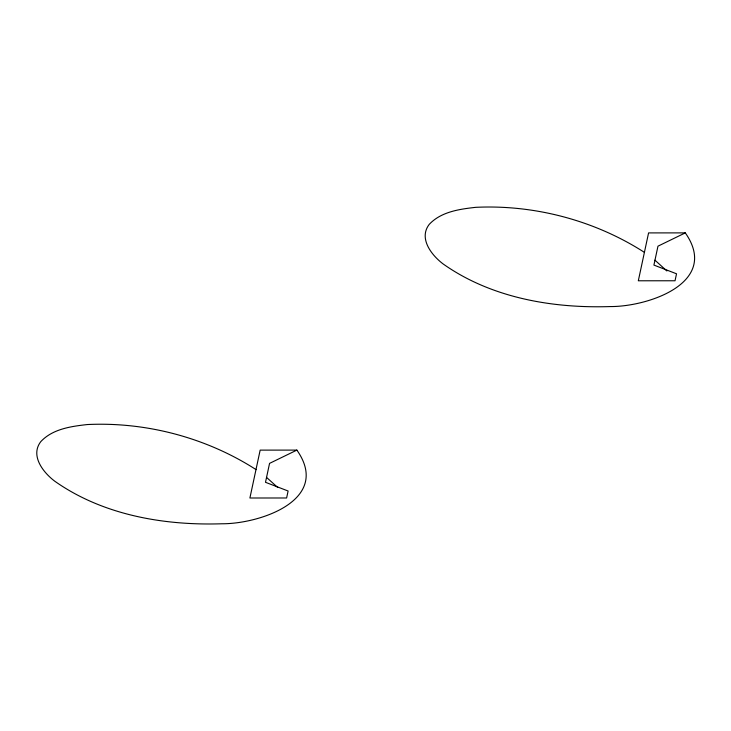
<?xml version="1.0" encoding="UTF-8"?>
<svg xmlns="http://www.w3.org/2000/svg" width="731" height="731" viewBox="0 0 731 731"><rect width="100%" height="100%" fill="white"/><g stroke="black" fill="none" stroke-linecap="round" stroke-linejoin="round"><path stroke-width="1.1" d="M685.294 232.887L657.973 246.173L653.916 265.088L676.531 273.787L675.033 280.768L638.318 280.786L648.58 232.906L685.294 232.887C720.291 282.723 648.032 306.792 610.294 306.563C552.499 308.464 491.205 297.901 443.187 263.992C431.692 255.366 418.351 238.452 429.225 224.39C441.04 211.734 459.37 209.167 475.735 207.33C534.672 204.525 594.87 220.506 644.514 252.433M296.877 450.104L269.556 463.381L265.499 482.296L288.105 491.004L286.616 497.985L249.901 498.003L260.163 450.122L296.877 450.104C331.874 499.931 259.615 524.008 221.877 523.771C164.082 525.68 102.788 515.108 54.77 481.208C43.275 472.582 29.934 455.66 40.808 441.606C52.623 428.951 70.953 426.383 87.318 424.547C146.255 421.741 206.453 437.714 256.097 469.64M654.939 260.163L666.9 270.982M266.523 477.38L277.707 487.458"/></g></svg>
